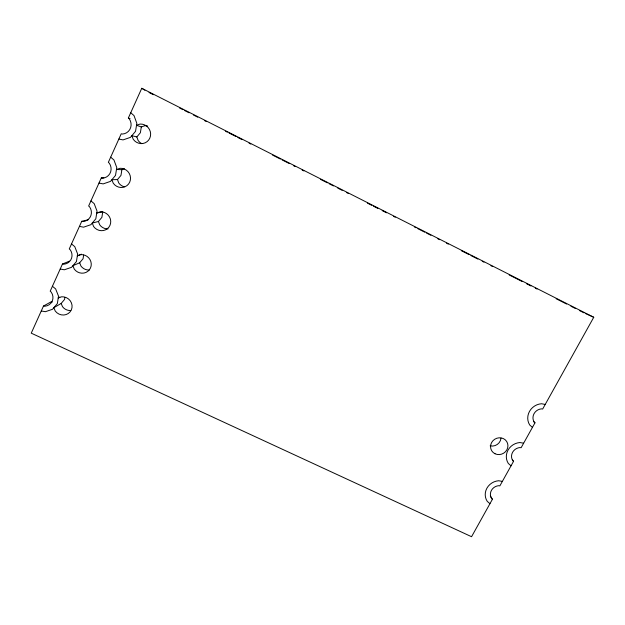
<?xml version="1.0" encoding="UTF-8"?>
<svg xmlns="http://www.w3.org/2000/svg" width="625" height="625" viewBox="0 0 625 625"><rect width="100%" height="100%" fill="white"/><g stroke="black" fill="none" stroke-linecap="round" stroke-linejoin="round"><path stroke-width="0.94" d="M64.836 297.625L64.562 299.438L61.195 303.422L53.891 307.68L55.219 311A9.492 9 30.9 0 0 71.328 309.914A9.492 9 30.9 0 0 61.672 296.781L58.227 297.953L59.82 297.07M83.648 255.039L83.07 258.727L79.664 262.766L72.93 265.703L74.25 269.078A9.578 9.141 35.8 0 0 90.477 268.008A9.578 9.141 35.8 0 0 80.805 254.633L77.328 255.82L81.461 254.18M102.766 211.766L101.875 217.383L98.43 221.484L92.266 223.047L93.586 226.492A9.672 9.266 41.9 0 0 109.93 225.43A9.672 9.266 41.9 0 0 100.25 211.812L96.742 213.008L101.906 211.945M121.891 169.68L120.969 175.398L117.484 179.555L111.922 179.711L113.234 183.211A9.781 9.391 48.9 0 0 129.695 182.172A9.781 9.391 48.9 0 0 120.008 168.297L116.469 169.5L121.891 169.68L124.461 168.805M147.688 126.047A9.57 9.188 56.4 0 0 144.766 125.75L141.32 126.937L140.367 132.742L136.836 136.961L138.102 140.406A9.57 9.188 56.4 0 0 141.82 143.648M52.281 302.031L51.141 301.812L43.5 306.023L31.25 333.164L471.562 536.711L492.43 499.234L490.305 495.977M69.555 261.117L62.469 264L50.18 291.227L51.109 291.992A9.547 9.023 32.3 0 1 44.68 306.25L43.5 306.023M88.25 219.781L81.742 221.297L69.25 248.961L70.188 249.75A9.633 9.156 37 0 1 63.648 264.227L62.469 264M103.859 177.859L101.32 177.898L88.633 206.016L89.578 206.82A9.734 9.289 42.6 0 1 82.93 221.531L81.742 221.297M101.32 177.898L102.523 178.148A9.844 9.406 49 0 0 109.281 163.188L108.328 162.375L121.227 133.797L122.438 134.047A9.969 9.523 55.6 0 0 129.297 118.852L128.352 118.016L141.766 88.289L593.75 317.281L542.648 409.055L541.57 408.852A8.891 8.32 -33.5 0 0 534.07 413.633A8.891 8.32 -33.5 0 0 534.195 422.117L534.984 422.82L521.102 447.758L520.031 447.555A8.797 8.219 -29.4 0 0 512.602 452.273A8.797 8.219 -29.4 0 0 512.758 460.625L513.547 461.312L499.867 485.883L498.805 485.687A8.711 8.117 -25.7 0 0 491.445 490.344A8.711 8.117 -25.7 0 0 491.641 498.555L492.43 499.234M502.359 481.406L498.695 480.742A13.938 12.984 -25.7 0 0 486.906 488.195A13.938 12.984 -25.7 0 0 487.234 501.344L489.961 503.68M523.625 443.211L519.938 442.531A14.078 13.148 -29.4 0 0 508.047 450.086A14.078 13.148 -29.4 0 0 508.312 463.445L511.039 465.82M545.219 404.445L541.508 403.742A14.219 13.312 -33.5 0 0 529.5 411.398A14.219 13.312 -33.5 0 0 529.703 424.977L532.438 427.391M41.281 310.945L45.336 311.711L52.547 309.273L57.367 303.57L58.508 296.125L55.641 288.922L52.414 286.273M60.211 268.992L64.297 269.789L71.562 267.312L76.445 261.531L77.617 253.961L74.766 246.633L71.523 243.93M79.445 226.375L83.555 227.188L90.891 224.688L95.82 218.812L97.039 211.125L94.195 203.656L90.945 200.898M98.992 183.062L103.133 183.898L110.523 181.375L115.516 175.406L116.773 167.586L113.945 159.984L110.68 157.172M118.859 139.047L123.023 139.906L130.484 137.352L135.539 131.297L136.836 123.336L134.008 115.602L130.734 112.734M136.836 136.961L131.891 135.664L133.203 139.227A9.906 9.5 56.2 0 0 149.789 138.203A9.906 9.5 56.2 0 0 140.086 124.063L136.516 125.289L141.32 126.937M128.352 118.016L130.047 118.648M585.766 313.648L593.75 317.281M149.039 92.508L153.391 94.711M179.484 107.93L182.969 109.695M184.703 110.578L189.055 112.781M193.406 114.984L197.75 117.188M204.711 120.711L206.453 121.594M225.594 131.289L227.328 132.172M229.07 133.047L236.031 136.578M237.773 137.461L242.117 139.664M249.078 143.188L250.82 144.07M272.562 155.086L280.398 159.047M282.133 159.93L289.094 163.453M293.445 165.656L295.188 166.539M302.141 170.062L303.883 170.945M320.414 179.32L327.367 182.844M329.109 183.727L333.461 185.93M337.812 188.133L342.156 190.336M346.508 192.539L348.25 193.422M367.391 203.117L371.734 205.32M373.477 206.203L377.828 208.406M382.172 210.609L386.523 212.812M393.484 216.336L395.227 217.219M414.359 226.914L416.102 227.797M417.844 228.672L424.805 232.203M426.539 233.078L430.891 235.281M437.852 238.812L439.586 239.688M446.547 243.219L448.289 244.102M461.336 250.711L469.164 254.672M470.906 255.555L477.867 259.078M482.219 261.281L483.953 262.164M490.914 265.688L492.656 266.57M509.18 274.945L522.234 281.555M526.578 283.758L530.93 285.961M535.281 288.164L537.023 289.047M556.156 298.742L566.594 304.031M570.945 306.234L575.297 308.438M579.648 310.641L583.992 312.844M141.766 88.289L144.875 90.219M533.688 421.555L534.984 422.82M512.375 459.859L513.547 461.312M61.195 303.422L62.469 306.633A9.18 8.727 31.2 0 0 70.766 310.523M79.664 262.766L80.945 266.039A9.258 8.852 36.1 0 0 89.281 270.008M98.43 221.484L99.703 224.812A9.352 8.969 42.2 0 0 108.078 228.859M117.484 179.555L118.75 182.938A9.453 9.086 49.2 0 0 124.281 186.797M500.992 438.164A8.547 8.047 -28.9 0 1 490.164 445.852M495.039 453.758A8.82 8.281 -28.7 0 0 507.93 445.578A8.82 8.281 -28.7 0 0 494.742 439.234A8.82 8.281 -28.7 0 0 495.039 453.758"/></g></svg>
